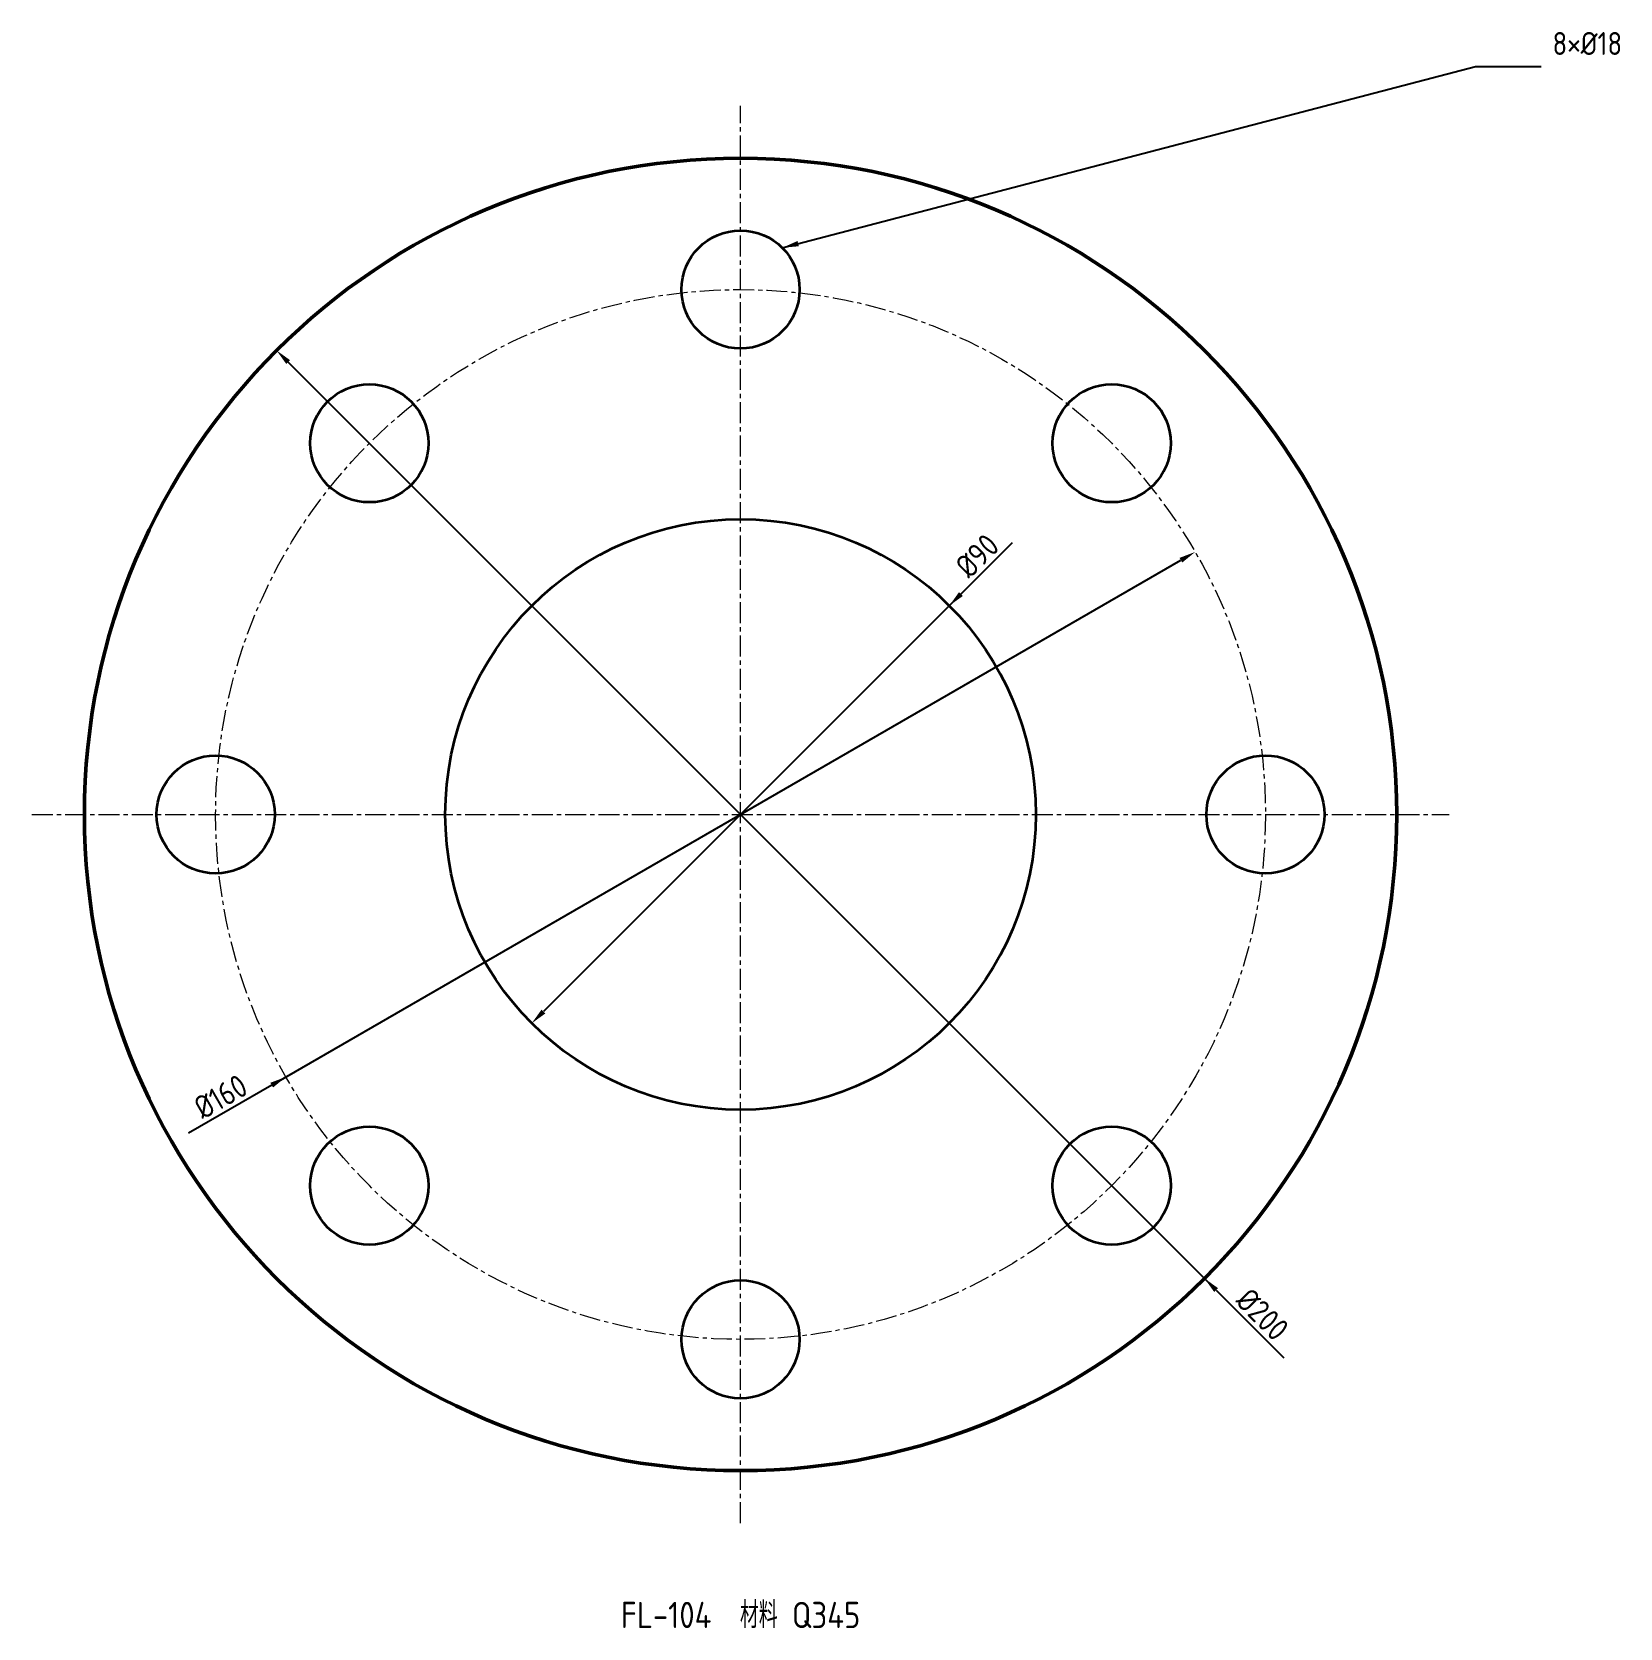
# Model space of a CAD drawing. Header units: millimetres. Extents: x -108 to 134, y -124 to 119.
import ezdxf
from ezdxf.enums import TextEntityAlignment as Align

# ---------------------------------------------------------------- set-up
doc = ezdxf.new("R2010")
doc.units = ezdxf.units.MM
doc.linetypes.add('CENTER', pattern=[5.08, 3.175, -0.635, 0.635, -0.635])
for name, color, linetype, lineweight in [('CENTER', 4, 'CENTER', 18), ('DIM', 2, 'Continuous', 18), ('HOLES', 7, 'Continuous', 35), ('OUTLINE', 7, 'Continuous', 50), ('TEXT', 7, 'Continuous', 25)]:
    doc.layers.add(name, color=color, linetype=linetype, lineweight=lineweight)
doc.styles.get("Standard").update_dxf_attribs({"font": 'gbenor.shx', "bigfont": 'gbcbig.shx'})
doc.dimstyles.new('AGENTCAD', dxfattribs={"dimtxt": 3.5, "dimasz": 2.5, "dimexe": 1.25, "dimexo": 0.625, "dimtad": 1, "dimdsep": 46, "dimtxsty": 'Standard', "dimcen": 2.5, "dimazin": 3, "dimtfac": 1, "dimtmove": 0, "dimatfit": 3})

msp = doc.modelspace()

# ---------------------------------------------------------------- linework, layer by layer
at = {"layer": 'CENTER', "linetype": 'CENTER'}
for p, q in [((0, -108), (0, 108)), ((-108, 0), (108, 0))]:
    msp.add_line(p, q, dxfattribs=at)
msp.add_circle((0, 0), 80, dxfattribs=at)
at = {"layer": 'HOLES'}
for centre, radius in [((0, 80), 9), ((-56.569, 56.569), 9), ((56.569, 56.569), 9), ((0, 0), 45), ((-80, 0), 9), ((80, 0), 9), ((-56.569, -56.569), 9), ((56.569, -56.569), 9), ((0, -80), 9)]:
    msp.add_circle(centre, radius, dxfattribs=at)
at = {"layer": 'OUTLINE'}
msp.add_circle((0, 0), 100, dxfattribs=at)

# ---------------------------------------------------------------- texts
at = {"layer": 'DIM', "insert": (123.75, 115.75), "char_height": 3.5, "attachment_point": 7}
msp.add_mtext('8×Ø18', dxfattribs=at)
at = {"layer": 'TEXT'}
msp.add_text('FL-104  材料 Q345', height=4, dxfattribs=at).set_placement((0, -122), align=Align.MIDDLE_CENTER)

# ---------------------------------------------------------------- dimensions: what is measured, and where the dimension line sits
at = {"layer": 'DIM'}
for p1, p2 in [((-70.711, 70.711), (70.711, -70.711)), ((-31.82, -31.82), (31.82, 31.82)), ((69.282, 40), (-69.282, -40))]:
    msp.add_diameter_dim_2p(p1=p1, p2=p2, dimstyle='AGENTCAD', override={"dimtxt": 3.5}, dxfattribs=at).render()

# ---------------------------------------------------------------- leaders
msp.add_leader([(6.364, 86.364), (112, 114), (122, 114)], dimstyle='AGENTCAD', dxfattribs=at)

doc.saveas('drawing.dxf')
